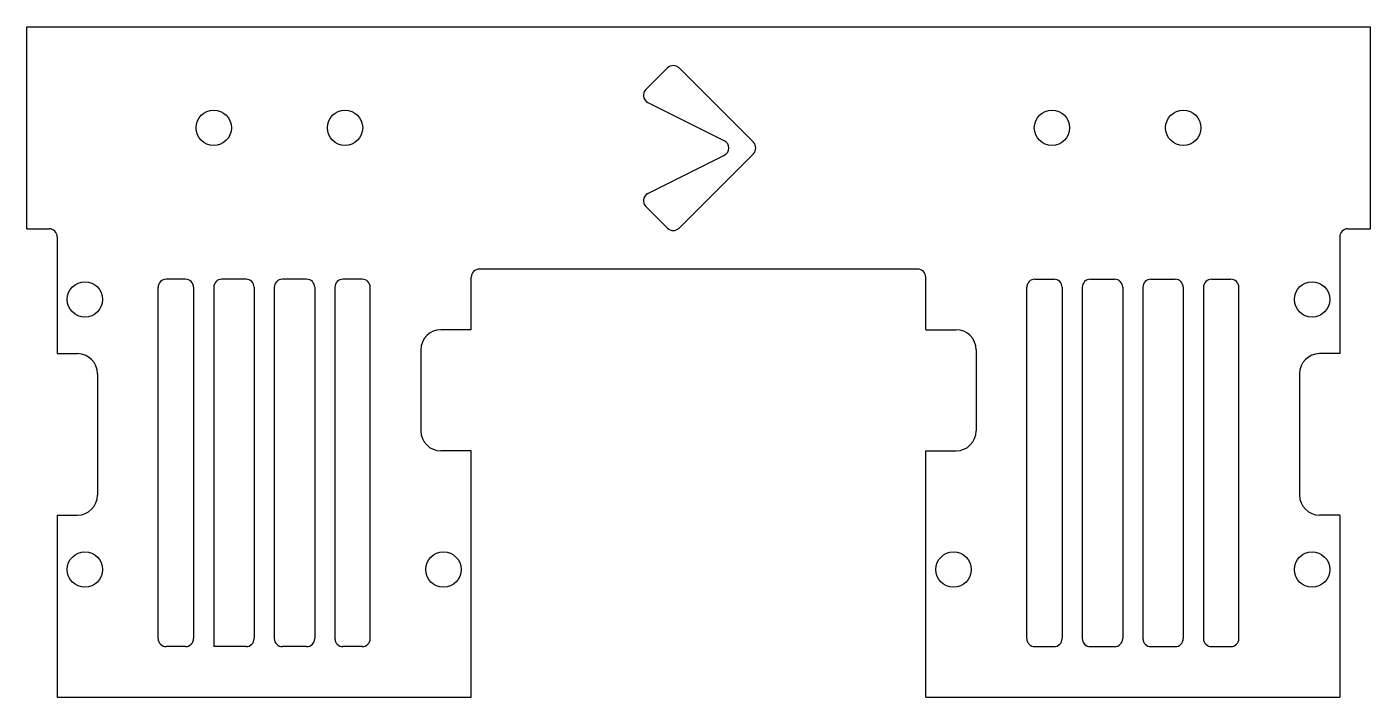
# Model space of a CAD drawing. Extents: x -67 to 66, y -29 to 37.
import ezdxf

# ---------------------------------------------------------------- set-up
doc = ezdxf.new("R2010")
doc.units = 0
doc.layers.add('VISIBLE', color=7, linetype='CONTINUOUS')

msp = doc.modelspace()

# ---------------------------------------------------------------- linework, layer by layer
at = {"layer": 'VISIBLE'}
for p, q in [((-66.5, 37), (66.5, 37)), ((-66.5, 17), (-66.5, 37)), ((66.5, 37), (66.5, 17)), ((-3.07, 32.93), (-5.22, 30.78)), ((5.43, 25.57), (-1.93, 32.93)), ((-5.01, 29.5), (2.57, 25.72)), ((-5.01, 20.5), (2.57, 24.28)), ((5.43, 24.43), (-1.93, 17.07)), ((-3.07, 17.07), (-5.22, 19.22)), ((-66.5, 17), (-64.3, 17)), ((-63.5, 16.2), (-63.5, 4.63)), ((63.5, 16.2), (63.5, 4.63)), ((64.3, 17), (66.5, 17)), ((-50.8, 12), (-52.7, 12)), ((-44.8, 12), (-47.2, 12)), ((-38.8, 12), (-41.2, 12)), ((-33.3, 12), (-35.2, 12)), ((-22.5, 7), (-22.5, 12.2)), ((21.7, 13), (-21.7, 13)), ((22.5, 7), (22.5, 12.2)), ((33.3, 12), (35.2, 12)), ((38.8, 12), (41.2, 12)), ((44.8, 12), (47.2, 12)), ((50.8, 12), (52.7, 12)), ((-53.5, -23.59), (-53.5, 11.2)), ((-50, 11.2), (-50, -23.59)), ((-48, 11.2), (-48, -24.39)), ((-44, 11.2), (-44, -23.59)), ((-42, 11.2), (-42, -23.59)), ((-38, 11.2), (-38, -23.59)), ((-36, 11.2), (-36, -23.59)), ((-32.5, -23.59), (-32.5, 11.2)), ((32.5, -23.59), (32.5, 11.2)), ((36, 11.2), (36, -23.59)), ((38, 11.2), (38, -23.59)), ((42, 11.2), (42, -23.59)), ((44, 11.2), (44, -23.59)), ((48, 11.2), (48, -23.59)), ((50, 11.2), (50, -23.59)), ((53.5, -23.59), (53.5, 11.2)), ((-22.5, 7), (-25.5, 7)), ((22.5, 7), (25.5, 7)), ((-63.5, 4.63), (-61.5, 4.63)), ((-27.5, 5), (-27.5, -3)), ((27.5, 5), (27.5, -3)), ((63.5, 4.63), (61.5, 4.63)), ((-59.5, 2.63), (-59.5, -9.37)), ((59.5, 2.63), (59.5, -9.37)), ((-22.5, -5), (-25.5, -5)), ((-22.5, -29.39), (-22.5, -5)), ((22.5, -5), (25.5, -5)), ((22.5, -29.39), (22.5, -5)), ((-63.5, -11.37), (-61.5, -11.37)), ((-63.5, -11.37), (-63.5, -29.39)), ((63.5, -11.37), (61.5, -11.37)), ((63.5, -11.37), (63.5, -29.39)), ((-50.8, -24.39), (-52.7, -24.39)), ((-44.8, -24.39), (-48, -24.39)), ((-38.8, -24.39), (-41.2, -24.39)), ((-33.3, -24.39), (-35.2, -24.39)), ((33.3, -24.39), (35.2, -24.39)), ((38.8, -24.39), (41.2, -24.39)), ((44.8, -24.39), (47.2, -24.39)), ((50.8, -24.39), (52.7, -24.39)), ((-63.5, -29.39), (-22.5, -29.39)), ((22.5, -29.39), (63.5, -29.39))]:
    msp.add_line(p, q, dxfattribs=at)
for centre in [(-48, 27), (-35, 27), (35, 27), (48, 27), (-60.75, 10), (60.75, 10), (-60.75, -16.75), (-25.25, -16.75), (25.25, -16.75), (60.75, -16.75)]:
    msp.add_circle(centre, 1.75, dxfattribs=at)
for centre, radius, start, end in [((-2.5, 32.37), 0.8, 45, 135), ((-4.65, 30.22), 0.8, 135, 243.4349), ((2.21, 25), 0.8, 296.5651, 63.4349), ((4.87, 25), 0.8, 315, 45), ((-4.65, 19.78), 0.8, 116.5651, 225), ((-64.3, 16.2), 0.8, 0, 90), ((-2.5, 17.63), 0.8, 225, 315), ((64.3, 16.2), 0.8, 90, 180), ((-52.7, 11.2), 0.8, 90, 180), ((-50.8, 11.2), 0.8, 0, 90), ((-47.2, 11.2), 0.8, 90, 180), ((-44.8, 11.2), 0.8, 0, 90), ((-41.2, 11.2), 0.8, 90, 180), ((-38.8, 11.2), 0.8, 0, 90), ((-35.2, 11.2), 0.8, 90, 180), ((-33.3, 11.2), 0.8, 0, 90), ((-21.7, 12.2), 0.8, 90, 180), ((21.7, 12.2), 0.8, 0, 90), ((33.3, 11.2), 0.8, 90, 180), ((35.2, 11.2), 0.8, 0, 90), ((38.8, 11.2), 0.8, 90, 180), ((41.2, 11.2), 0.8, 0, 90), ((44.8, 11.2), 0.8, 90, 180), ((47.2, 11.2), 0.8, 0, 90), ((50.8, 11.2), 0.8, 90, 180), ((52.7, 11.2), 0.8, 0, 90), ((-25.5, 5), 2, 90, 180), ((25.5, 5), 2, 0, 90), ((-61.5, 2.63), 2, 0, 90), ((61.5, 2.63), 2, 90, 180), ((-25.5, -3), 2, 180, 270), ((25.5, -3), 2, 270, 0), ((-61.5, -9.37), 2, 270, 0), ((61.5, -9.37), 2, 180, 270), ((-52.7, -23.59), 0.8, 180, 270), ((-50.8, -23.59), 0.8, 270, 0), ((-44.8, -23.59), 0.8, 270, 0), ((-41.2, -23.59), 0.8, 180, 270), ((-38.8, -23.59), 0.8, 270, 0), ((-35.2, -23.59), 0.8, 180, 270), ((-33.3, -23.59), 0.8, 270, 0), ((33.3, -23.59), 0.8, 180, 270), ((35.2, -23.59), 0.8, 270, 0), ((38.8, -23.59), 0.8, 180, 270), ((41.2, -23.59), 0.8, 270, 0), ((44.8, -23.59), 0.8, 180, 270), ((47.2, -23.59), 0.8, 270, 0), ((50.8, -23.59), 0.8, 180, 270), ((52.7, -23.59), 0.8, 270, 0)]:
    msp.add_arc(centre, radius, start, end, dxfattribs=at)

doc.saveas('drawing.dxf')
